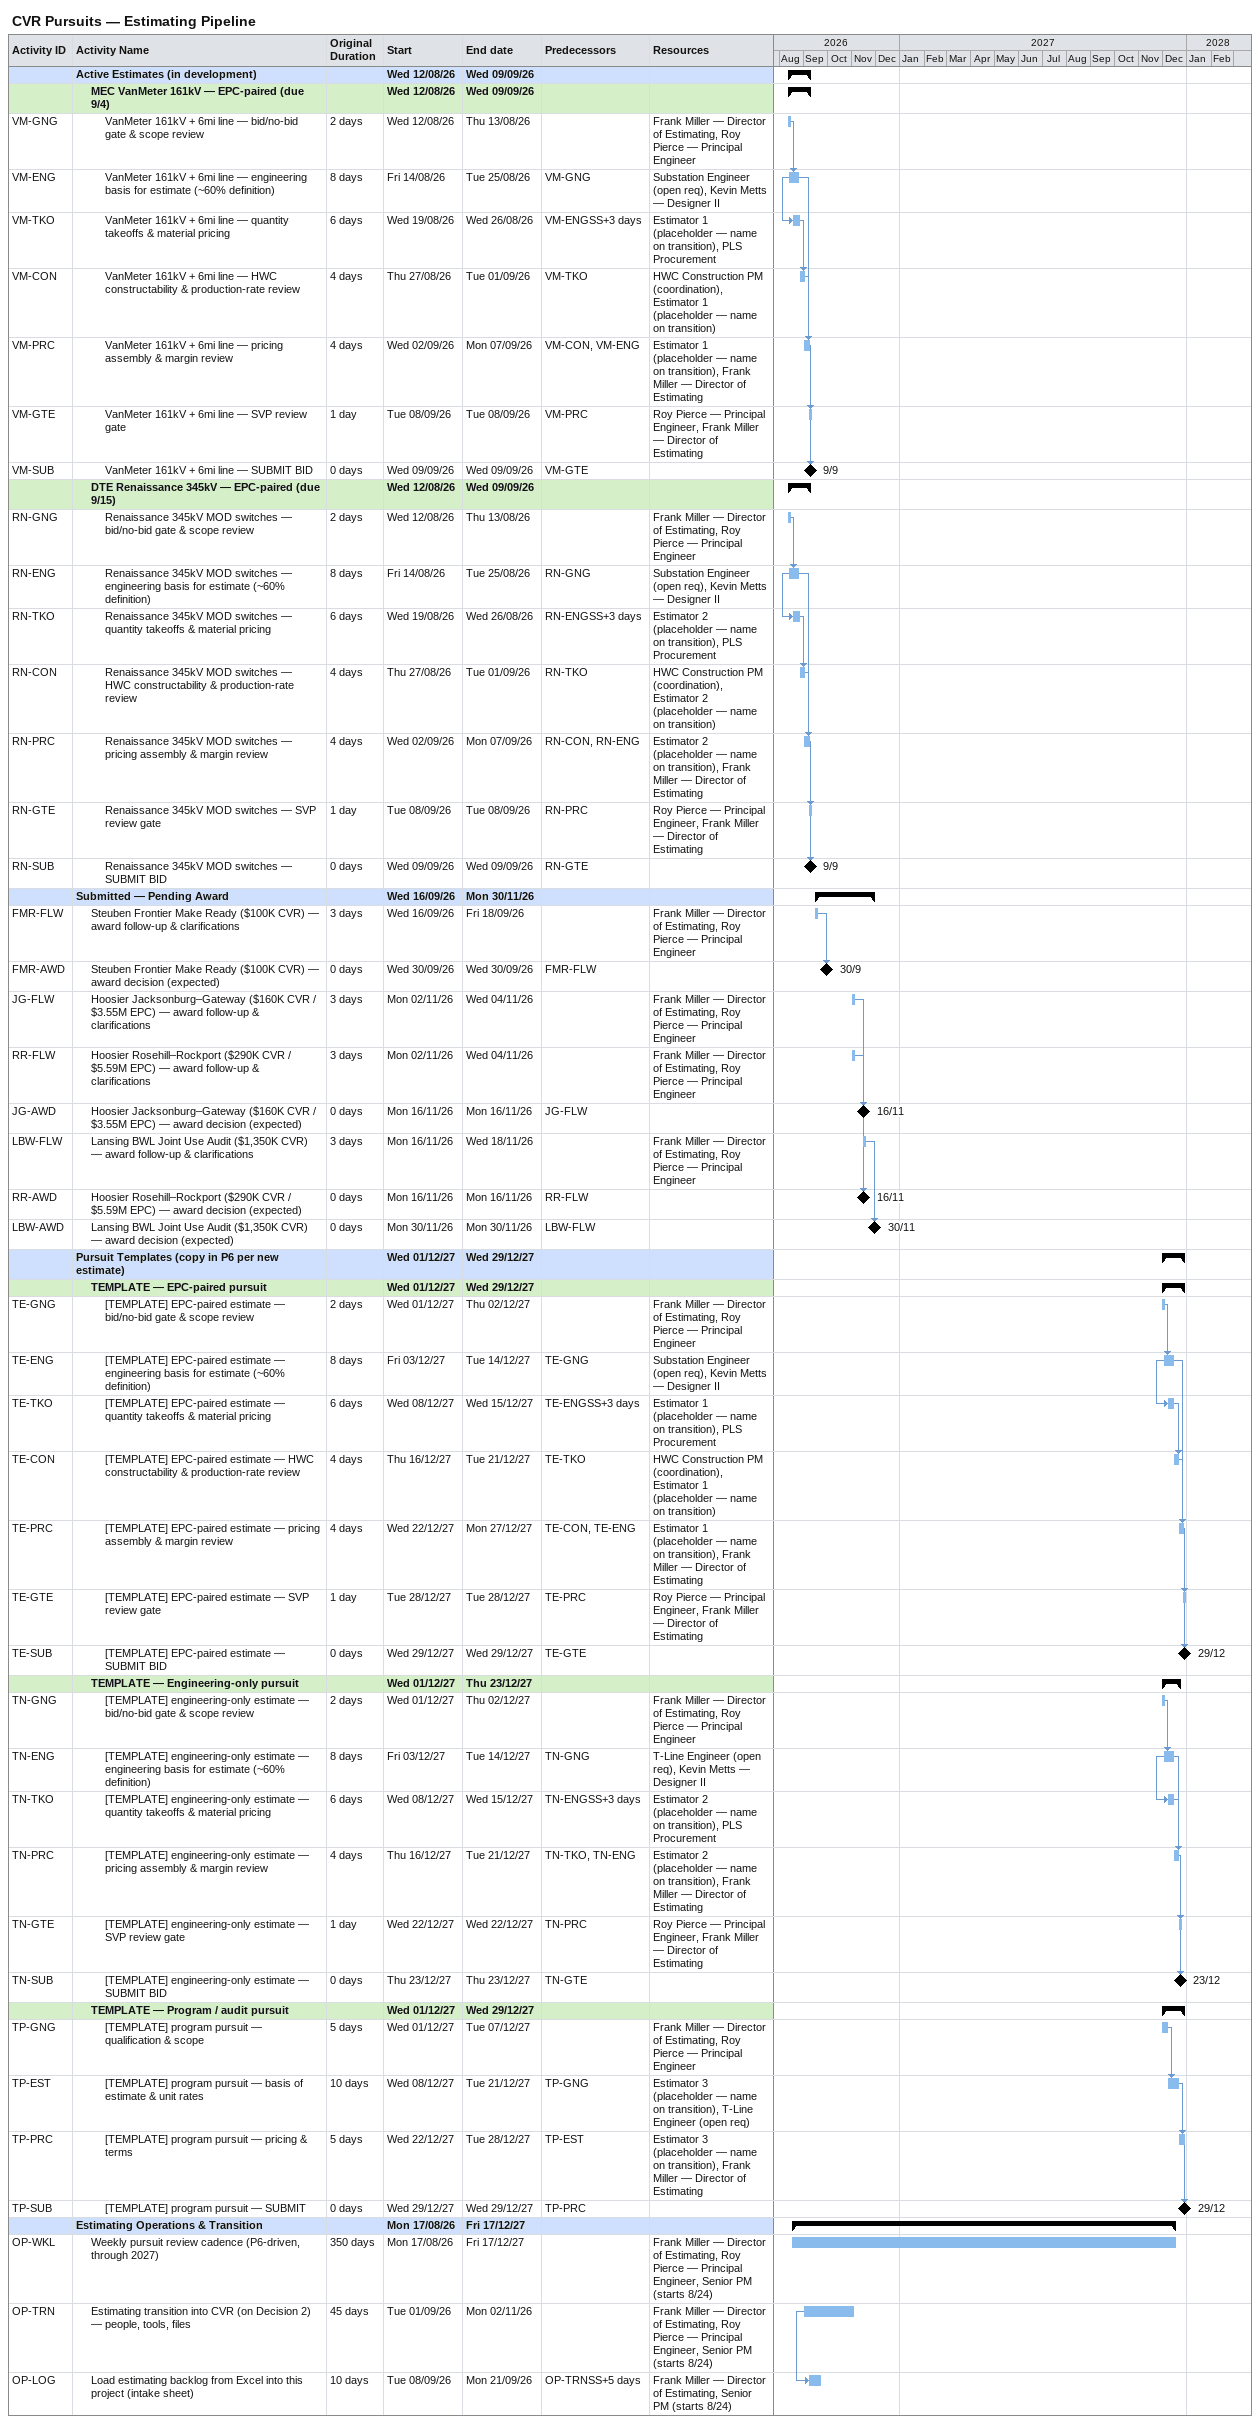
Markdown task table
CVR Pursuits — Estimating Pipeline

| ID | Level | Task | Original duration | Start | Finish | Predecessors | Resources |
|---|---|---|---|---|---|---|---|
|  | 1 | **Active Estimates (in development)** |  | 2026-08-12 | 2026-09-09 |  |  |
|  | 2 | **MEC VanMeter 161kV — EPC-paired (due 9/4)** |  | 2026-08-12 | 2026-09-09 |  |  |
| VM-GNG | 3 | VanMeter 161kV + 6mi line — bid/no-bid gate & scope review | 2d | 2026-08-12 | 2026-08-13 |  | Frank Miller — Director of Estimating, Roy Pierce — Principal Engineer |
| VM-ENG | 3 | VanMeter 161kV + 6mi line — engineering basis for estimate (~60% definition) | 8d | 2026-08-14 | 2026-08-25 | VM-GNG | Substation Engineer (open req), Kevin Metts — Designer II |
| VM-TKO | 3 | VanMeter 161kV + 6mi line — quantity takeoffs & material pricing | 6d | 2026-08-19 | 2026-08-26 | VM-ENGSS+3d | Estimator 1 (placeholder — name on transition), PLS Procurement |
| VM-CON | 3 | VanMeter 161kV + 6mi line — HWC constructability & production-rate review | 4d | 2026-08-27 | 2026-09-01 | VM-TKO | HWC Construction PM (coordination), Estimator 1 (placeholder — name on transition) |
| VM-PRC | 3 | VanMeter 161kV + 6mi line — pricing assembly & margin review | 4d | 2026-09-02 | 2026-09-07 | VM-CON, VM-ENG | Estimator 1 (placeholder — name on transition), Frank Miller — Director of Estimating |
| VM-GTE | 3 | VanMeter 161kV + 6mi line — SVP review gate | 1d | 2026-09-08 | 2026-09-08 | VM-PRC | Roy Pierce — Principal Engineer, Frank Miller — Director of Estimating |
| VM-SUB | 3 | VanMeter 161kV + 6mi line — SUBMIT BID | 0d | 2026-09-09 | 2026-09-09 | VM-GTE |  |
|  | 2 | **DTE Renaissance 345kV — EPC-paired (due 9/15)** |  | 2026-08-12 | 2026-09-09 |  |  |
| RN-GNG | 3 | Renaissance 345kV MOD switches — bid/no-bid gate & scope review | 2d | 2026-08-12 | 2026-08-13 |  | Frank Miller — Director of Estimating, Roy Pierce — Principal Engineer |
| RN-ENG | 3 | Renaissance 345kV MOD switches — engineering basis for estimate (~60% definition) | 8d | 2026-08-14 | 2026-08-25 | RN-GNG | Substation Engineer (open req), Kevin Metts — Designer II |
| RN-TKO | 3 | Renaissance 345kV MOD switches — quantity takeoffs & material pricing | 6d | 2026-08-19 | 2026-08-26 | RN-ENGSS+3d | Estimator 2 (placeholder — name on transition), PLS Procurement |
| RN-CON | 3 | Renaissance 345kV MOD switches — HWC constructability & production-rate review | 4d | 2026-08-27 | 2026-09-01 | RN-TKO | HWC Construction PM (coordination), Estimator 2 (placeholder — name on transition) |
| RN-PRC | 3 | Renaissance 345kV MOD switches — pricing assembly & margin review | 4d | 2026-09-02 | 2026-09-07 | RN-CON, RN-ENG | Estimator 2 (placeholder — name on transition), Frank Miller — Director of Estimating |
| RN-GTE | 3 | Renaissance 345kV MOD switches — SVP review gate | 1d | 2026-09-08 | 2026-09-08 | RN-PRC | Roy Pierce — Principal Engineer, Frank Miller — Director of Estimating |
| RN-SUB | 3 | Renaissance 345kV MOD switches — SUBMIT BID | 0d | 2026-09-09 | 2026-09-09 | RN-GTE |  |
|  | 1 | **Submitted — Pending Award** |  | 2026-09-16 | 2026-11-30 |  |  |
| FMR-FLW | 2 | Steuben Frontier Make Ready ($100K CVR) — award follow-up & clarifications | 3d | 2026-09-16 | 2026-09-18 |  | Frank Miller — Director of Estimating, Roy Pierce — Principal Engineer |
| FMR-AWD | 2 | Steuben Frontier Make Ready ($100K CVR) — award decision (expected) | 0d | 2026-09-30 | 2026-09-30 | FMR-FLW |  |
| JG-FLW | 2 | Hoosier Jacksonburg–Gateway ($160K CVR / $3.55M EPC) — award follow-up & clarifications | 3d | 2026-11-02 | 2026-11-04 |  | Frank Miller — Director of Estimating, Roy Pierce — Principal Engineer |
| RR-FLW | 2 | Hoosier Rosehill–Rockport ($290K CVR / $5.59M EPC) — award follow-up & clarifications | 3d | 2026-11-02 | 2026-11-04 |  | Frank Miller — Director of Estimating, Roy Pierce — Principal Engineer |
| JG-AWD | 2 | Hoosier Jacksonburg–Gateway ($160K CVR / $3.55M EPC) — award decision (expected) | 0d | 2026-11-16 | 2026-11-16 | JG-FLW |  |
| LBW-FLW | 2 | Lansing BWL Joint Use Audit ($1,350K CVR) — award follow-up & clarifications | 3d | 2026-11-16 | 2026-11-18 |  | Frank Miller — Director of Estimating, Roy Pierce — Principal Engineer |
| RR-AWD | 2 | Hoosier Rosehill–Rockport ($290K CVR / $5.59M EPC) — award decision (expected) | 0d | 2026-11-16 | 2026-11-16 | RR-FLW |  |
| LBW-AWD | 2 | Lansing BWL Joint Use Audit ($1,350K CVR) — award decision (expected) | 0d | 2026-11-30 | 2026-11-30 | LBW-FLW |  |
|  | 1 | **Pursuit Templates (copy in P6 per new estimate)** |  | 2027-12-01 | 2027-12-29 |  |  |
|  | 2 | **TEMPLATE — EPC-paired pursuit** |  | 2027-12-01 | 2027-12-29 |  |  |
| TE-GNG | 3 | [TEMPLATE] EPC-paired estimate — bid/no-bid gate & scope review | 2d | 2027-12-01 | 2027-12-02 |  | Frank Miller — Director of Estimating, Roy Pierce — Principal Engineer |
| TE-ENG | 3 | [TEMPLATE] EPC-paired estimate — engineering basis for estimate (~60% definition) | 8d | 2027-12-03 | 2027-12-14 | TE-GNG | Substation Engineer (open req), Kevin Metts — Designer II |
| TE-TKO | 3 | [TEMPLATE] EPC-paired estimate — quantity takeoffs & material pricing | 6d | 2027-12-08 | 2027-12-15 | TE-ENGSS+3d | Estimator 1 (placeholder — name on transition), PLS Procurement |
| TE-CON | 3 | [TEMPLATE] EPC-paired estimate — HWC constructability & production-rate review | 4d | 2027-12-16 | 2027-12-21 | TE-TKO | HWC Construction PM (coordination), Estimator 1 (placeholder — name on transition) |
| TE-PRC | 3 | [TEMPLATE] EPC-paired estimate — pricing assembly & margin review | 4d | 2027-12-22 | 2027-12-27 | TE-CON, TE-ENG | Estimator 1 (placeholder — name on transition), Frank Miller — Director of Estimating |
| TE-GTE | 3 | [TEMPLATE] EPC-paired estimate — SVP review gate | 1d | 2027-12-28 | 2027-12-28 | TE-PRC | Roy Pierce — Principal Engineer, Frank Miller — Director of Estimating |
| TE-SUB | 3 | [TEMPLATE] EPC-paired estimate — SUBMIT BID | 0d | 2027-12-29 | 2027-12-29 | TE-GTE |  |
|  | 2 | **TEMPLATE — Engineering-only pursuit** |  | 2027-12-01 | 2027-12-23 |  |  |
| TN-GNG | 3 | [TEMPLATE] engineering-only estimate — bid/no-bid gate & scope review | 2d | 2027-12-01 | 2027-12-02 |  | Frank Miller — Director of Estimating, Roy Pierce — Principal Engineer |
| TN-ENG | 3 | [TEMPLATE] engineering-only estimate — engineering basis for estimate (~60% definition) | 8d | 2027-12-03 | 2027-12-14 | TN-GNG | T-Line Engineer (open req), Kevin Metts — Designer II |
| TN-TKO | 3 | [TEMPLATE] engineering-only estimate — quantity takeoffs & material pricing | 6d | 2027-12-08 | 2027-12-15 | TN-ENGSS+3d | Estimator 2 (placeholder — name on transition), PLS Procurement |
| TN-PRC | 3 | [TEMPLATE] engineering-only estimate — pricing assembly & margin review | 4d | 2027-12-16 | 2027-12-21 | TN-TKO, TN-ENG | Estimator 2 (placeholder — name on transition), Frank Miller — Director of Estimating |
| TN-GTE | 3 | [TEMPLATE] engineering-only estimate — SVP review gate | 1d | 2027-12-22 | 2027-12-22 | TN-PRC | Roy Pierce — Principal Engineer, Frank Miller — Director of Estimating |
| TN-SUB | 3 | [TEMPLATE] engineering-only estimate — SUBMIT BID | 0d | 2027-12-23 | 2027-12-23 | TN-GTE |  |
|  | 2 | **TEMPLATE — Program / audit pursuit** |  | 2027-12-01 | 2027-12-29 |  |  |
| TP-GNG | 3 | [TEMPLATE] program pursuit — qualification & scope | 5d | 2027-12-01 | 2027-12-07 |  | Frank Miller — Director of Estimating, Roy Pierce — Principal Engineer |
| TP-EST | 3 | [TEMPLATE] program pursuit — basis of estimate & unit rates | 10d | 2027-12-08 | 2027-12-21 | TP-GNG | Estimator 3 (placeholder — name on transition), T-Line Engineer (open req) |
| TP-PRC | 3 | [TEMPLATE] program pursuit — pricing & terms | 5d | 2027-12-22 | 2027-12-28 | TP-EST | Estimator 3 (placeholder — name on transition), Frank Miller — Director of Estimating |
| TP-SUB | 3 | [TEMPLATE] program pursuit — SUBMIT | 0d | 2027-12-29 | 2027-12-29 | TP-PRC |  |
|  | 1 | **Estimating Operations & Transition** |  | 2026-08-17 | 2027-12-17 |  |  |
| OP-WKL | 2 | Weekly pursuit review cadence (P6-driven, through 2027) | 350d | 2026-08-17 | 2027-12-17 |  | Frank Miller — Director of Estimating, Roy Pierce — Principal Engineer, Senior PM (starts 8/24) |
| OP-TRN | 2 | Estimating transition into CVR (on Decision 2) — people, tools, files | 45d | 2026-09-01 | 2026-11-02 |  | Frank Miller — Director of Estimating, Roy Pierce — Principal Engineer, Senior PM (starts 8/24) |
| OP-LOG | 2 | Load estimating backlog from Excel into this project (intake sheet) | 10d | 2026-09-08 | 2026-09-21 | OP-TRNSS+5d | Frank Miller — Director of Estimating, Senior PM (starts 8/24) |
